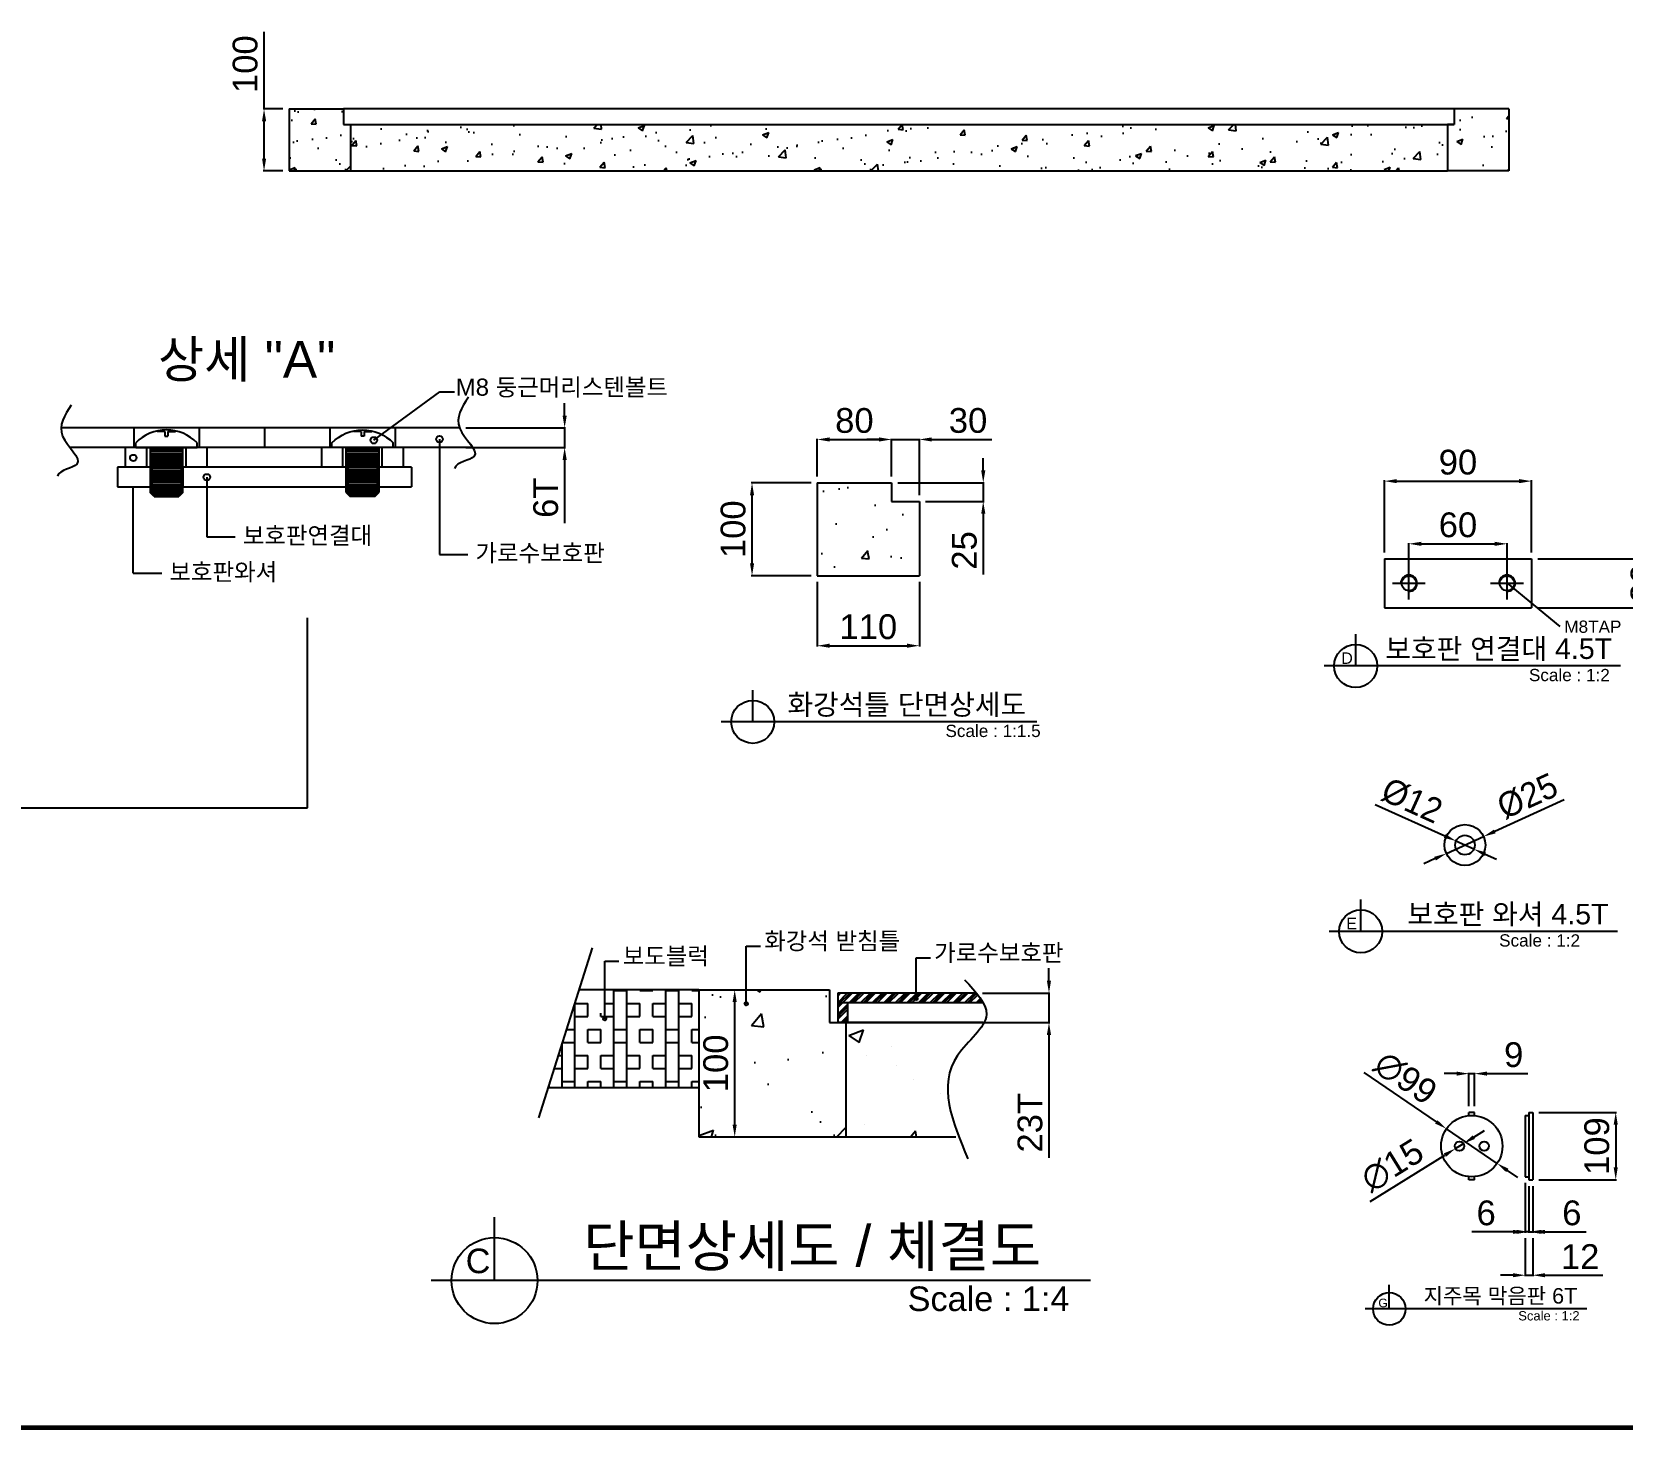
# Model space of a CAD drawing. Header units: millimetres. Extents: x 28332 to 34852, y -49763 to -45153.
# Drawn here: x 30994 to 33563, y -49612 to -47354 of the extents above; entities that cross this region are included whole.
import ezdxf
from ezdxf.enums import TextEntityAlignment as Align

# ---------------------------------------------------------------- set-up
doc = ezdxf.new("R2010")
doc.units = ezdxf.units.MM
doc.layers.add('LAYOUT', color=7, linetype='Continuous')
doc.layers.add('TEXT', color=7, linetype='Continuous')
doc.styles.get("Standard").update_dxf_attribs({"font": 'arial.ttf'})
doc.dimstyles.new('ISO-25', dxfattribs={"dimtxt": 40, "dimasz": 20, "dimexe": 1.25, "dimexo": 10, "dimgap": 10, "dimtad": 1, "dimdec": 0, "dimtxsty": 'Standard', "dimcen": 2.5, "dimclrd": 3, "dimclre": 3, "dimclrt": 3, "dimadec": 0, "dimazin": 0, "dimtfac": 1, "dimtdec": 0, "dimtmove": 0, "dimatfit": 3, "dimfxl": 0, "dimarcsym": 0})
pattern_1 = [(50, (18946.8, -49436.316), (100.20157, -8.7665), [10.4775, -115.2525]), (355, (18946.8, -49436.32), (-19.3839, 105.0813), [8.382, -92.2023]), (100.45144, (18955.15, -49437.05), (80.8177, 96.31476), [8.9045, -97.9496]), (46.1842, (18946.8, -49408.38), (149.0935, -23.1233), [15.7162, -172.8787]), (96.6356, (18959.23, -49410.3), (130.5723, 136.0844), [13.3568, -146.9246]), (351.1842, (18946.8, -49408.38), (130.5723, 136.0844), [12.573, -138.3029]), (21, (18960.77, -49415.36), (83.3879, -56.24586), [10.4775, -115.2525]), (326, (18960.77, -49415.36), (33.9911, 101.3034), [8.382, -92.202]), (71.45144, (18967.72, -49420.05), (117.379, 45.0575), [8.9045, -97.9495]), (37.5, (18946.803, -49436.316), (1.69873, 46.50527), [0, -91.0844, 0, -93.599, 0, -92.55125]), (7.5, (18946.803, -49436.316), (36.75081, 55.09932), [0, -53.3654, 0, -88.9889, 0, -35.27425]), (327.5, (18915.65, -49436.316), (74.57483, -3.15081), [0, -34.925, 0, -108.966, 0, -144.5895]), (317.5, (18901.68, -49436.316), (81.47105, 13.98457), [0, -45.4025, 0, -72.3646, 0, -102.6795])]

# ---------------------------------------------------------------- blocks, each defined once
blk = doc.blocks.new('*D17')
at = {"color": 3, "lineweight": -2, "transparency": 16777216}
for p, q in [((33179.1, -48194.6), (33179.1, -48077.9)), ((33199.1, -48079.2), (33396.7, -48079.2)), ((33416.7, -48194.6), (33416.7, -48077.9))]:
    blk.add_line(p, q, dxfattribs=at)
at = {"color": 3, "transparency": 16777216}
for points in [[(33199.1, -48075.9), (33199.1, -48082.5), (33179.1, -48079.2)], [(33396.7, -48075.9), (33396.7, -48082.5), (33416.7, -48079.2)]]:
    blk.add_solid(points, dxfattribs=at)
at = {"layer": 'Defpoints', "color": 0, "transparency": 16777216}
for p in [(33416.7, -48079.2), (33179.1, -48204.6), (33416.7, -48204.6)]:
    blk.add_point(p, dxfattribs=at)
at = {"color": 3, "transparency": 16777216, "insert": (33297.9, -48048.8), "char_height": 40, "attachment_point": 5}
blk.add_mtext('90', dxfattribs=at)
blk = doc.blocks.new('*D18')
at = {"color": 3, "lineweight": -2, "transparency": 16777216}
for p, q in [((33426.7, -48204.6), (33628.6, -48204.6)), ((33627.4, -48263.8), (33627.4, -48224.6)), ((33426.7, -48283.8), (33628.6, -48283.8))]:
    blk.add_line(p, q, dxfattribs=at)
at = {"color": 3, "transparency": 16777216}
for points in [[(33624, -48224.6), (33630.7, -48224.6), (33627.4, -48204.6)], [(33624, -48263.8), (33630.7, -48263.8), (33627.4, -48283.8)]]:
    blk.add_solid(points, dxfattribs=at)
at = {"layer": 'Defpoints', "color": 0, "transparency": 16777216}
for p in [(33416.7, -48204.6), (33627.4, -48204.6), (33416.7, -48283.8)]:
    blk.add_point(p, dxfattribs=at)
at = {"color": 3, "transparency": 16777216, "insert": (33596.9, -48244.2), "char_height": 40, "attachment_point": 5, "rotation": 90}
blk.add_mtext('30', dxfattribs=at)
blk = doc.blocks.new('*D19')
at = {"color": 3, "lineweight": -2, "transparency": 16777216}
for p, q in [((33469.5, -48593.8), (33357.4, -48644.9)), ((33279.1, -48680.5), (33339.2, -48653.1)), ((33260.9, -48688.8), (33242.7, -48697.1))]:
    blk.add_line(p, q, dxfattribs=at)
at = {"color": 3, "transparency": 16777216}
for points in [[(33356, -48641.8), (33358.8, -48647.9), (33339.2, -48653.1)], [(33259.5, -48685.8), (33262.3, -48691.8), (33279.1, -48680.5)]]:
    blk.add_solid(points, dxfattribs=at)
at = {"layer": 'Defpoints', "color": 0, "transparency": 16777216}
for p in [(33339.2, -48653.1), (33279.1, -48680.5)]:
    blk.add_point(p, dxfattribs=at)
at = {"color": 3, "transparency": 16777216, "insert": (33410.1, -48587.9), "char_height": 40, "attachment_point": 5, "rotation": 24.4839}
blk.add_mtext('{\\fMS PGothic|b0|i0|c129|p34;%%C25}', dxfattribs=at)
blk = doc.blocks.new('*D20')
at = {"color": 3, "lineweight": -2, "transparency": 16777216}
for p, q in [((33164.3, -48601.3), (33276.5, -48652.1)), ((33323.6, -48673.4), (33294.7, -48660.3)), ((33341.8, -48681.6), (33360, -48689.8))]:
    blk.add_line(p, q, dxfattribs=at)
at = {"color": 3, "transparency": 16777216}
for points in [[(33277.9, -48649), (33275.1, -48655.1), (33294.7, -48660.3)], [(33343.2, -48678.6), (33340.4, -48684.6), (33323.6, -48673.4)]]:
    blk.add_solid(points, dxfattribs=at)
at = {"layer": 'Defpoints', "color": 0, "transparency": 16777216}
for p in [(33294.7, -48660.3), (33323.6, -48673.4)]:
    blk.add_point(p, dxfattribs=at)
at = {"color": 3, "transparency": 16777216, "insert": (33223.6, -48595.2), "char_height": 40, "attachment_point": 5, "rotation": 335.6577}
blk.add_mtext('{\\fMS PGothic|b0|i0|c129|p34;%%C12}', dxfattribs=at)
blk = doc.blocks.new('*D21')
at = {"color": 3, "lineweight": -2, "transparency": 16777216}
for p, q in [((33218.7, -48234.2), (33218.7, -48179.2)), ((33238.7, -48180.4), (33357.1, -48180.4)), ((33377.1, -48234.2), (33377.1, -48179.2))]:
    blk.add_line(p, q, dxfattribs=at)
at = {"color": 3, "transparency": 16777216}
for points in [[(33238.7, -48177.1), (33238.7, -48183.8), (33218.7, -48180.4)], [(33357.1, -48177.1), (33357.1, -48183.8), (33377.1, -48180.4)]]:
    blk.add_solid(points, dxfattribs=at)
at = {"layer": 'Defpoints', "color": 0, "transparency": 16777216}
for p in [(33377.1, -48180.4), (33218.7, -48244.2), (33377.1, -48244.2)]:
    blk.add_point(p, dxfattribs=at)
at = {"color": 3, "transparency": 16777216, "insert": (33297.9, -48150), "char_height": 40, "attachment_point": 5}
blk.add_mtext('60', dxfattribs=at)
blk = doc.blocks.new('A$C36924EFD')
for p, q in [((0, 45), (0, -45)), ((0, 45), (6, 45)), ((6, -45), (6, 45)), ((0, -45), (6, -45))]:
    blk.add_line(p, q)
blk = doc.blocks.new('*D22')
at = {"color": 3, "lineweight": -2, "transparency": 16777216}
for p, q in [((31855, -47973.3), (31855, -47953.3)), ((31695.4, -47993.3), (31856.3, -47993.3)), ((31855, -47993.3), (31855, -48025)), ((31695.4, -48025), (31856.3, -48025)), ((31855, -48045), (31855, -48147))]:
    blk.add_line(p, q, dxfattribs=at)
at = {"color": 3, "transparency": 16777216}
for points in [[(31851.7, -47973.3), (31858.4, -47973.3), (31855, -47993.3)], [(31851.7, -48045), (31858.4, -48045), (31855, -48025)]]:
    blk.add_solid(points, dxfattribs=at)
at = {"layer": 'Defpoints', "color": 0, "transparency": 16777216}
for p in [(31685.4, -47993.3), (31685.4, -48025), (31855, -48025)]:
    blk.add_point(p, dxfattribs=at)
at = {"color": 3, "transparency": 16777216, "insert": (31824.6, -48106), "char_height": 40, "attachment_point": 5, "rotation": 90}
blk.add_mtext('6T', dxfattribs=at)
blk = doc.blocks.new('A$C5731754A')
at = {"color": 1}
for p, q in [((-11.2, 19.7), (-11.2, 20.5)), ((-1.9, 19.7), (-11.2, 19.7)), ((-1.9, 19.7), (-1.9, 14.1)), ((1.9, 19.7), (1.9, 14.1)), ((1.9, 19.7), (11.2, 19.7)), ((11.2, 19.7), (11.2, 20.5)), ((-37.5, 0), (-37.5, 5.7)), ((-37.5, 0), (37.5, 0)), ((-20, 0), (-20, -55)), ((-20, 0), (20, 0)), ((-1.9, 14.1), (1.9, 14.1)), ((20, -55), (20, 0)), ((37.5, 0), (37.5, 5.7)), ((-20, -2.5), (20, -2.5)), ((-20, -5), (20, -5)), ((-20, -7.5), (20, -7.5)), ((-20, -7.5), (20, -7.5)), ((-20, -10), (20, -10)), ((-20, -12.5), (20, -12.5)), ((-20, -12.5), (20, -12.5)), ((-20, -15), (20, -15)), ((-20, -17.5), (20, -17.5)), ((-20, -17.5), (20, -17.5)), ((-20, -20), (20, -20)), ((-20, -22.5), (20, -22.5)), ((-20, -22.5), (20, -22.5)), ((-20, -25), (20, -25)), ((-20, -27.5), (20, -27.5)), ((-20, -27.5), (20, -27.5)), ((-20, -30), (20, -30)), ((-20, -32.5), (20, -32.5)), ((-20, -35), (20, -35)), ((-20, -37.5), (20, -37.5)), ((-20, -40), (20, -40)), ((-20, -42.5), (20, -42.5)), ((-20, -45), (20, -45)), ((-20, -47.5), (20, -47.5)), ((-20, -50), (20, -50)), ((-20, -52.5), (20, -52.5)), ((-15, -60), (-20, -55)), ((-20, -55), (20, -55)), ((-17.5, -57.5), (17.5, -57.5)), ((20, -55), (15, -60)), ((-15, -60), (15, -60))]:
    blk.add_line(p, q, dxfattribs=at)
blk.add_arc((0, -30.4), 52, 43.8928, 136.1072, dxfattribs=at)
blk = doc.blocks.new('*D24')
at = {"color": 3, "lineweight": -2, "transparency": 16777216}
for p, q in [((32637.3, -48885.8), (32637.3, -48865.8)), ((32530, -48905.8), (32638.5, -48905.8)), ((32637.3, -48905.8), (32637.3, -48953.3)), ((32540.7, -48953.3), (32638.5, -48953.3)), ((32637.3, -48973.3), (32637.3, -49171.9))]:
    blk.add_line(p, q, dxfattribs=at)
at = {"color": 3, "transparency": 16777216}
for points in [[(32633.9, -48885.8), (32640.6, -48885.8), (32637.3, -48905.8)], [(32633.9, -48973.3), (32640.6, -48973.3), (32637.3, -48953.3)]]:
    blk.add_solid(points, dxfattribs=at)
at = {"layer": 'Defpoints', "color": 0, "transparency": 16777216}
for p in [(32520, -48905.8), (32637.3, -48905.8), (32530.7, -48953.3)]:
    blk.add_point(p, dxfattribs=at)
at = {"color": 3, "transparency": 16777216, "insert": (32606.8, -49115.2), "char_height": 40, "attachment_point": 5, "rotation": 90}
blk.add_mtext('23T', dxfattribs=at)
blk = doc.blocks.new('*D25')
at = {"color": 3, "lineweight": -2, "transparency": 16777216}
for p, q in [((32081.6, -48900.5), (32130.9, -48900.5)), ((32129.7, -49118.1), (32129.7, -48920.5)), ((32081.6, -49138.1), (32130.9, -49138.1))]:
    blk.add_line(p, q, dxfattribs=at)
at = {"color": 3, "transparency": 16777216}
for points in [[(32126.3, -48920.5), (32133, -48920.5), (32129.7, -48900.5)], [(32126.3, -49118.1), (32133, -49118.1), (32129.7, -49138.1)]]:
    blk.add_solid(points, dxfattribs=at)
at = {"layer": 'Defpoints', "color": 0, "transparency": 16777216}
for p in [(32071.6, -48900.5), (32129.7, -48900.5), (32071.6, -49138.1)]:
    blk.add_point(p, dxfattribs=at)
at = {"color": 3, "transparency": 16777216, "insert": (32099.2, -49019.3), "char_height": 40, "attachment_point": 5, "rotation": 90}
blk.add_mtext('100', dxfattribs=at)
blk = doc.blocks.new('*D28')
at = {"color": 3, "lineweight": -2, "transparency": 16777216}
for p, q in [((31369.5, -47478.3), (31369.5, -47353.8)), ((31399.9, -47478.3), (31368.3, -47478.3)), ((31369.5, -47558.3), (31369.5, -47498.3)), ((31399.9, -47578.3), (31368.3, -47578.3))]:
    blk.add_line(p, q, dxfattribs=at)
at = {"color": 3, "transparency": 16777216}
for points in [[(31366.2, -47498.3), (31372.9, -47498.3), (31369.5, -47478.3)], [(31366.2, -47558.3), (31372.9, -47558.3), (31369.5, -47578.3)]]:
    blk.add_solid(points, dxfattribs=at)
at = {"layer": 'Defpoints', "color": 0, "transparency": 16777216}
for p in [(31369.5, -47478.3), (31409.9, -47478.3), (31409.9, -47578.3)]:
    blk.add_point(p, dxfattribs=at)
at = {"color": 3, "transparency": 16777216, "insert": (31339.1, -47406), "char_height": 40, "attachment_point": 5, "rotation": 90}
blk.add_mtext('100', dxfattribs=at)
blk = doc.blocks.new('*D2')
at = {"color": 3, "lineweight": -2, "transparency": 16777216}
for p, q in [((16880.3, -24788.6), (16997.3, -24868.4)), ((17095.6, -24935.4), (17013.8, -24879.6)), ((17112.1, -24946.7), (17128.6, -24958))]:
    blk.add_line(p, q, dxfattribs=at)
at = {"color": 3, "transparency": 16777216}
for points in [[(16999.2, -24865.6), (16995.4, -24871.1), (17013.8, -24879.6)], [(17114, -24944), (17110.2, -24949.5), (17095.6, -24935.4)]]:
    blk.add_solid(points, dxfattribs=at)
at = {"layer": 'Defpoints', "color": 0, "transparency": 16777216}
for p in [(17013.8, -24879.6), (17095.6, -24935.4)]:
    blk.add_point(p, dxfattribs=at)
at = {"color": 3, "transparency": 16777216, "insert": (16947.7, -24797.7), "char_height": 40, "attachment_point": 5, "rotation": 325.6971}
blk.add_mtext('∅99', dxfattribs=at)
blk = doc.blocks.new('*D3')
at = {"color": 3, "lineweight": -2, "transparency": 16777216}
for p, q in [((17058.1, -24893.1), (17075.1, -24882.5)), ((17041.1, -24903.6), (17028.3, -24911.5)), ((16890.7, -24996.7), (17011.3, -24922))]:
    blk.add_line(p, q, dxfattribs=at)
at = {"color": 3, "transparency": 16777216}
for points in [[(17056.3, -24890.2), (17059.8, -24895.9), (17041.1, -24903.6)], [(17009.6, -24919.2), (17013.1, -24924.8), (17028.3, -24911.5)]]:
    blk.add_solid(points, dxfattribs=at)
at = {"layer": 'Defpoints', "color": 0, "transparency": 16777216}
for p in [(17028.3, -24911.5), (17041.1, -24903.6)]:
    blk.add_point(p, dxfattribs=at)
at = {"color": 3, "transparency": 16777216, "insert": (16926.5, -24938.8), "char_height": 40, "attachment_point": 5, "rotation": 31.7725}
blk.add_mtext('∅15', dxfattribs=at)
blk = doc.blocks.new('*D4')
at = {"color": 3, "lineweight": -2, "transparency": 16777216}
for p, q in [((17030.2, -24790.5), (17010.2, -24790.5)), ((17050.2, -24843), (17050.2, -24789.2)), ((17050.2, -24790.5), (17059.2, -24790.5)), ((17059.2, -24843), (17059.2, -24789.2)), ((17079.2, -24790.5), (17145.5, -24790.5))]:
    blk.add_line(p, q, dxfattribs=at)
at = {"color": 3, "transparency": 16777216}
for points in [[(17030.2, -24787.2), (17030.2, -24793.8), (17050.2, -24790.5)], [(17079.2, -24787.2), (17079.2, -24793.8), (17059.2, -24790.5)]]:
    blk.add_solid(points, dxfattribs=at)
at = {"layer": 'Defpoints', "color": 0, "transparency": 16777216}
for p in [(17059.2, -24790.5), (17050.2, -24853), (17059.2, -24853)]:
    blk.add_point(p, dxfattribs=at)
at = {"color": 3, "transparency": 16777216, "insert": (17122.4, -24760.1), "char_height": 40, "attachment_point": 5}
blk.add_mtext('9', dxfattribs=at)
blk = doc.blocks.new('*D5')
at = {"color": 3, "lineweight": -2, "transparency": 16777216}
for p, q in [((17163.1, -24853), (17288.5, -24853)), ((17287.2, -24873), (17287.2, -24942)), ((17163.1, -24962), (17288.5, -24962))]:
    blk.add_line(p, q, dxfattribs=at)
at = {"color": 3, "transparency": 16777216}
for points in [[(17283.9, -24873), (17290.5, -24873), (17287.2, -24853)], [(17283.9, -24942), (17290.5, -24942), (17287.2, -24962)]]:
    blk.add_solid(points, dxfattribs=at)
at = {"layer": 'Defpoints', "color": 0, "transparency": 16777216}
for p in [(17153.1, -24853), (17153.1, -24962), (17287.2, -24962)]:
    blk.add_point(p, dxfattribs=at)
at = {"color": 3, "transparency": 16777216, "insert": (17256.8, -24907.5), "char_height": 40, "attachment_point": 5, "rotation": 90}
blk.add_mtext('109', dxfattribs=at)
blk = doc.blocks.new('*D6')
at = {"color": 3, "lineweight": -2, "transparency": 16777216}
for p, q in [((17147.1, -24972), (17147.1, -25047.3)), ((17153.1, -24972), (17153.1, -25047.3)), ((17127.1, -25046), (17107.1, -25046)), ((17147.1, -25046), (17153.1, -25046)), ((17173.1, -25046), (17239.5, -25046))]:
    blk.add_line(p, q, dxfattribs=at)
at = {"color": 3, "transparency": 16777216}
for points in [[(17127.1, -25042.7), (17127.1, -25049.3), (17147.1, -25046)], [(17173.1, -25042.7), (17173.1, -25049.3), (17153.1, -25046)]]:
    blk.add_solid(points, dxfattribs=at)
at = {"layer": 'Defpoints', "color": 0, "transparency": 16777216}
for p in [(17147.1, -24962), (17153.1, -24962), (17153.1, -25046)]:
    blk.add_point(p, dxfattribs=at)
at = {"color": 3, "transparency": 16777216, "insert": (17216.3, -25015.6), "char_height": 40, "attachment_point": 5}
blk.add_mtext('6', dxfattribs=at)
blk = doc.blocks.new('*D7')
at = {"color": 3, "lineweight": -2, "transparency": 16777216}
for p, q in [((17141.1, -24967), (17141.1, -25047.3)), ((17147.1, -24972), (17147.1, -25047.3)), ((17121.1, -25046), (17054.7, -25046)), ((17147.1, -25046), (17141.1, -25046)), ((17167.1, -25046), (17187.1, -25046))]:
    blk.add_line(p, q, dxfattribs=at)
at = {"color": 3, "transparency": 16777216}
for points in [[(17121.1, -25042.7), (17121.1, -25049.3), (17141.1, -25046)], [(17167.1, -25042.7), (17167.1, -25049.3), (17147.1, -25046)]]:
    blk.add_solid(points, dxfattribs=at)
at = {"layer": 'Defpoints', "color": 0, "transparency": 16777216}
for p in [(17141.1, -24957), (17147.1, -24962), (17141.1, -25046)]:
    blk.add_point(p, dxfattribs=at)
at = {"color": 3, "transparency": 16777216, "insert": (17077.9, -25015.6), "char_height": 40, "attachment_point": 5}
blk.add_mtext('6', dxfattribs=at)
blk = doc.blocks.new('*D8')
at = {"color": 3, "lineweight": -2, "transparency": 16777216}
for p, q in [((17141.1, -25056), (17141.1, -25117.3)), ((17153.1, -25056), (17153.1, -25117.3)), ((17121.1, -25116), (17101.1, -25116)), ((17141.1, -25116), (17153.1, -25116)), ((17173.1, -25116), (17266.2, -25116))]:
    blk.add_line(p, q, dxfattribs=at)
at = {"color": 3, "transparency": 16777216}
for points in [[(17121.1, -25112.7), (17121.1, -25119.3), (17141.1, -25116)], [(17173.1, -25112.7), (17173.1, -25119.3), (17153.1, -25116)]]:
    blk.add_solid(points, dxfattribs=at)
at = {"layer": 'Defpoints', "color": 0, "transparency": 16777216}
for p in [(17141.1, -25046), (17153.1, -25046), (17153.1, -25116)]:
    blk.add_point(p, dxfattribs=at)
at = {"color": 3, "transparency": 16777216, "insert": (17229.7, -25085.9), "char_height": 40, "attachment_point": 5}
blk.add_mtext('12', dxfattribs=at)
blk = doc.blocks.new('*D11')
at = {"color": 3, "lineweight": -2, "transparency": 16777216}
for p, q in [((-175, 264.3), (-271.6, 264.3)), ((-270.3, 134.3), (-270.3, 244.3)), ((-175, 114.3), (-271.6, 114.3))]:
    blk.add_line(p, q, dxfattribs=at)
at = {"color": 3, "transparency": 16777216}
for points in [[(-267, 244.3), (-273.6, 244.3), (-270.3, 264.3)], [(-273.6, 134.3), (-267, 134.3), (-270.3, 114.3)]]:
    blk.add_solid(points, dxfattribs=at)
at = {"layer": 'Defpoints', "color": 0, "transparency": 16777216}
for p in [(-270.3, 264.3), (-165, 264.3), (-165, 114.3)]:
    blk.add_point(p, dxfattribs=at)
at = {"color": 3, "transparency": 16777216, "insert": (-300.7, 189.3), "char_height": 40, "attachment_point": 5, "rotation": 90}
blk.add_mtext('100', dxfattribs=at)
blk = doc.blocks.new('*D12')
at = {"color": 3, "lineweight": -2, "transparency": 16777216}
for p, q in [((-165, 104.3), (-165, 0)), ((0, 104.3), (0, 0)), ((-145, 1.2), (-20, 1.2))]:
    blk.add_line(p, q, dxfattribs=at)
at = {"color": 3, "transparency": 16777216}
for points in [[(-145, 4.6), (-145, -2.1), (-165, 1.2)], [(-20, -2.1), (-20, 4.6), (0, 1.2)]]:
    blk.add_solid(points, dxfattribs=at)
at = {"layer": 'Defpoints', "color": 0, "transparency": 16777216}
for p in [(-165, 114.3), (0, 114.3), (0, 1.2)]:
    blk.add_point(p, dxfattribs=at)
at = {"color": 3, "transparency": 16777216, "insert": (-82.5, 31.7), "char_height": 40, "attachment_point": 5}
blk.add_mtext('110', dxfattribs=at)
blk = doc.blocks.new('*D13')
at = {"color": 3, "lineweight": -2, "transparency": 16777216}
for p, q in [((-165, 274.3), (-165, 335.5)), ((-145, 334.3), (-65, 334.3)), ((-45, 274.3), (-45, 335.5))]:
    blk.add_line(p, q, dxfattribs=at)
at = {"color": 3, "transparency": 16777216}
for points in [[(-145, 337.6), (-145, 330.9), (-165, 334.3)], [(-65, 330.9), (-65, 337.6), (-45, 334.3)]]:
    blk.add_solid(points, dxfattribs=at)
at = {"layer": 'Defpoints', "color": 0, "transparency": 16777216}
for p in [(-45, 334.3), (-165, 264.3), (-45, 264.3)]:
    blk.add_point(p, dxfattribs=at)
at = {"color": 3, "transparency": 16777216, "insert": (-105, 364.7), "char_height": 40, "attachment_point": 5}
blk.add_mtext('80', dxfattribs=at)
blk = doc.blocks.new('*D14')
at = {"color": 3, "lineweight": -2, "transparency": 16777216}
for p, q in [((-65, 334.3), (-85, 334.3)), ((-45, 274.3), (-45, 335.5)), ((-45, 334.3), (0, 334.3)), ((0, 244.3), (0, 335.5)), ((20, 334.3), (117.1, 334.3))]:
    blk.add_line(p, q, dxfattribs=at)
at = {"color": 3, "transparency": 16777216}
for points in [[(-65, 330.9), (-65, 337.6), (-45, 334.3)], [(20, 337.6), (20, 330.9), (0, 334.3)]]:
    blk.add_solid(points, dxfattribs=at)
at = {"layer": 'Defpoints', "color": 0, "transparency": 16777216}
for p in [(0, 334.3), (-45, 264.3), (0, 234.3)]:
    blk.add_point(p, dxfattribs=at)
at = {"color": 3, "transparency": 16777216, "insert": (78.6, 364.7), "char_height": 40, "attachment_point": 5}
blk.add_mtext('30', dxfattribs=at)
blk = doc.blocks.new('*D15')
at = {"color": 3, "lineweight": -2, "transparency": 16777216}
for p, q in [((103.1, 284.3), (103.1, 304.3)), ((-35, 264.3), (104.4, 264.3)), ((103.1, 264.3), (103.1, 234.3)), ((10, 234.3), (104.4, 234.3)), ((103.1, 214.3), (103.1, 116))]:
    blk.add_line(p, q, dxfattribs=at)
at = {"color": 3, "transparency": 16777216}
for points in [[(99.8, 284.3), (106.5, 284.3), (103.1, 264.3)], [(106.5, 214.3), (99.8, 214.3), (103.1, 234.3)]]:
    blk.add_solid(points, dxfattribs=at)
at = {"layer": 'Defpoints', "color": 0, "transparency": 16777216}
for p in [(-45, 264.3), (0, 234.3), (103.1, 234.3)]:
    blk.add_point(p, dxfattribs=at)
at = {"color": 3, "transparency": 16777216, "insert": (72.7, 155.1), "char_height": 40, "attachment_point": 5, "rotation": 90}
blk.add_mtext('25', dxfattribs=at)
blk = doc.blocks.new('A$C2C0F6B7D')
for p, q in [((0, 109), (-9, 109)), ((-9, 103.8), (-9, 109)), ((0, 103.8), (0, 109)), ((81.9, 104), (87.9, 104)), ((81.9, 104), (81.9, 5)), ((87.9, 109), (93.9, 109)), ((87.9, 109), (87.9, 0)), ((93.9, 109), (93.9, 0)), ((-9, 0), (-9, 5.2)), ((0, 0), (-9, 0)), ((0, 0), (0, 5.2)), ((81.9, 5), (87.9, 5)), ((87.9, 0), (93.9, 0)), ((-137.7, -208.4), (-137.7, -169.6)), ((181.4, -208.4), (-176.5, -208.4))]:
    blk.add_line(p, q)
for centre, radius in [((-4.5, 54.5), 49.5), ((-24.5, 54.5), 7.5), ((15.5, 54.5), 7.5), ((-137.7, -208.4), 26.3)]:
    blk.add_circle(centre, radius)
blk.add_text('G', height=14).set_placement((-155.4, -205.8))
at = {"layer": 'TEXT'}
blk.add_text('지주목 막음판 6T', height=25, dxfattribs=at).set_placement((41.8, -199.8), align=Align.CENTER)
blk.add_text('Scale : 1:2', height=15, dxfattribs=at).set_placement((70.6, -227))
for p1, p2, picture, middle in [((36.4, 26.6), (-45.4, 82.4), '*D2', (-111.5, 164.3)), ((-18.1, 58.4), (-30.9, 50.6), '*D3', (-132.7, 23.3))]:
    dim = blk.add_diameter_dim_2p(p1=p1, p2=p2, dimstyle='ISO-25')
    dim.commit()
    dim.dimension.update_dxf_attribs({"geometry": picture, "text_midpoint": middle, "insert": (-17059.2, 24962)})
for base, p1, p2, picture, middle in [((0, 171.5), (-9, 109), (0, 109), '*D4', (63.2, 202)), ((81.9, -84), (87.9, 0), (81.9, 5), '*D7', (18.7, -53.5)), ((93.9, -84), (87.9, 0), (93.9, 0), '*D6', (157.1, -53.5)), ((93.9, -154), (81.9, -84), (93.9, -84), '*D8', (170.5, -123.9))]:
    dim = blk.add_linear_dim(base=base, p1=p1, p2=p2, dimstyle='ISO-25')
    dim.commit()
    dim.dimension.update_dxf_attribs({"geometry": picture, "text_midpoint": middle, "insert": (-17059.2, 24962)})
dim = blk.add_linear_dim(base=(228, 0), p1=(93.9, 109), p2=(93.9, 0), angle=90, dimstyle='ISO-25')
dim.commit()
dim.dimension.update_dxf_attribs({"geometry": '*D5', "text_midpoint": (197.6, 54.5), "insert": (-17059.2, 24962)})
blk = doc.blocks.new('A$C57602617')
h = blk.add_hatch()
h.set_pattern_fill('AR-CONC', color=256, scale=0.825)
h.set_pattern_definition([(50, (-20131.66, -2672.8), (150.30235, -13.14975), [15.7163, -172.8787]), (355, (-20131.66, -2672.8), (-29.0758, 157.6219), [12.573, -138.3035]), (100.45144, (-20119.13, -2673.9), (121.2265, 144.4721), [13.3568, -146.9245]), (46.1842, (-20131.66, -2630.9), (223.6402, -34.685), [23.5744, -259.318]), (96.6356, (-20113.02, -2633.78), (195.8584, 204.1266), [20.0351, -220.387]), (351.1842, (-20131.66, -2630.9), (195.8584, 204.1266), [18.8595, -207.4543]), (21, (-20110.7, -2641.37), (125.0819, -84.3688), [15.7163, -172.8787]), (326, (-20110.7, -2641.37), (50.9867, 151.9551), [12.573, -138.303]), (71.45144, (-20100.28, -2648.4), (176.0685, 67.5863), [13.3568, -146.9242]), (37.5, (-20131.66, -2672.803), (2.5481, 69.7579), [0, -136.6266, 0, -140.3985, 0, -138.82688]), (7.5, (-20131.66, -2672.8), (55.12622, 82.64897), [0, -80.0481, 0, -133.48335, 0, -52.91137]), (327.5, (-20178.39, -2672.803), (111.86224, -4.72621), [0, -52.3875, 0, -163.449, 0, -216.88425]), (317.5, (-20199.34, -2672.8), (122.20657, 20.97686), [0, -68.10375, 0, -108.5469, 0, -154.01925])])
h.paths.add_polyline_path([(-16.5, 114.3), (-16.5, 231.3), (-33, 231.3), (-33, 264.3), (-165, 264.3), (-165, 114.3)])
for p, q in [((-165, 264.3), (-165, 114.3)), ((-165, 264.3), (-45, 264.3)), ((-45, 264.3), (-45, 234.3)), ((-45, 234.3), (0, 234.3)), ((0, 234.3), (0, 114.3)), ((-165, 114.3), (0, 114.3)), ((-269.2, -121.7), (-269.2, -70.5)), ((189.9, -121.7), (-320.4, -121.7))]:
    blk.add_line(p, q)
blk.add_circle((-269.2, -121.7), 34.7)
at = {"layer": 'TEXT'}
blk.add_text('화강석틀 단면상세도', height=33, dxfattribs=at).set_placement((-20.4, -110.3), align=Align.CENTER)
blk.add_text('Scale : 1:1.5', height=19.8, dxfattribs=at).set_placement((42.1, -146.2))
for base, p1, p2, text, picture, middle in [((-45, 334.3), (-165, 264.3), (-45, 264.3), '80', '*D13', (-105, 364.7)), ((0, 334.3), (-45, 264.3), (0, 234.3), '30', '*D14', (78.6, 364.7)), ((0, 1.2), (-165, 114.3), (0, 114.3), '110', '*D12', (-82.5, 31.7))]:
    dim = blk.add_linear_dim(base=base, p1=p1, p2=p2, text=text, dimstyle='ISO-25')
    dim.commit()
    dim.dimension.update_dxf_attribs({"geometry": picture, "text_midpoint": middle})
dim = blk.add_linear_dim(base=(103.1, 234.3), p1=(-45, 264.3), p2=(0, 234.3), angle=90, text='25', dimstyle='ISO-25', override={"dimtxsty": 'Standard'})
dim.commit()
dim.dimension.update_dxf_attribs({"geometry": '*D15', "text_midpoint": (72.7, 155.1)})
dim = blk.add_linear_dim(base=(-270.3, 264.3), p1=(-165, 114.3), p2=(-165, 264.3), angle=90, text='100', dimstyle='ISO-25')
dim.commit()
dim.dimension.update_dxf_attribs({"geometry": '*D11', "text_midpoint": (-300.7, 189.3)})

msp = doc.modelspace()

# ---------------------------------------------------------------- hatches: boundary and pattern name
h = msp.add_hatch()
h.set_pattern_fill('AR-CONC', color=256, scale=0.55)
h.set_pattern_definition([(50, (18098.8, -49436.316), (100.20157, -8.7665), [10.4775, -115.2525]), (355, (18098.8, -49436.32), (-19.3839, 105.0813), [8.382, -92.2023]), (100.45144, (18107.15, -49437.05), (80.8177, 96.31476), [8.9045, -97.9496]), (46.1842, (18098.8, -49408.38), (149.0935, -23.1233), [15.7162, -172.8787]), (96.6356, (18111.23, -49410.3), (130.5723, 136.0844), [13.3568, -146.9246]), (351.1842, (18098.8, -49408.38), (130.5723, 136.0844), [12.573, -138.3029]), (21, (18112.77, -49415.36), (83.3879, -56.24586), [10.4775, -115.2525]), (326, (18112.77, -49415.36), (33.9911, 101.3034), [8.382, -92.202]), (71.45144, (18119.72, -49420.05), (117.379, 45.0575), [8.9045, -97.9495]), (37.5, (18098.803, -49436.316), (1.69873, 46.50527), [0, -91.0844, 0, -93.599, 0, -92.55125]), (7.5, (18098.803, -49436.316), (36.75081, 55.09932), [0, -53.3654, 0, -88.9889, 0, -35.27425]), (327.5, (18067.65, -49436.316), (74.57483, -3.15081), [0, -34.925, 0, -108.966, 0, -144.5895]), (317.5, (18053.68, -49436.316), (81.47105, 13.98457), [0, -45.4025, 0, -72.3646, 0, -102.6795])])
h.paths.add_polyline_path([(31508.9, -47578.3), (31508.9, -47500.3), (31497.9, -47500.3), (31497.9, -47478.3), (31409.9, -47478.3), (31409.9, -47578.3)])
h = msp.add_hatch()
h.set_pattern_fill('AR-CONC', color=256, scale=0.55)
h.set_pattern_definition(pattern_1)
h.paths.add_polyline_path([(33280.9, -47503.3), (33280.9, -47578.3), (33379.9, -47578.3), (33379.9, -47478.3), (33291.9, -47478.3), (33291.9, -47503.3)])
h = msp.add_hatch()
h.set_pattern_fill('AR-CONC', color=256, scale=0.55)
h.set_pattern_definition(pattern_1)
h.paths.add_polyline_path([(31508.9, -47503.3), (31508.9, -47578.3), (33280.9, -47578.3), (33280.9, -47503.3)])
h = msp.add_hatch()
h.set_pattern_fill('BOX', color=256, scale=3.3)
h.set_pattern_definition([(90, (24055.43, -49362.87), (-83.82, 5e-15), []), (90, (24076.38, -49362.87), (-83.82, 5e-15), []), (0, (24055.43, -49362.87), (0, 83.82), [-20.955, 20.955]), (0, (24055.43, -49341.92), (0, 83.82), [-20.955, 20.955]), (0, (24055.43, -49320.96), (0, 83.82), [20.955, -20.955]), (0, (24055.43, -49300.01), (0, 83.82), [20.955, -20.955]), (90, (24097.34, -49362.87), (-83.82, 5e-15), [20.955, -20.955]), (90, (24118.29, -49362.87), (-83.82, 5e-15), [20.955, -20.955])])
h.paths.add_polyline_path([(32071.6, -49058.9), (32071.6, -48900.5), (31919.7, -48900.5), (31919.7, -48950, -1), (31919.7, -48944.6), (31878.8, -48900.5), (31828.7, -49058.9)])
h = msp.add_hatch()
h.set_pattern_fill('AR-CONC', color=256, scale=1.32)
h.set_pattern_definition([(50, (124.93, -53599.86), (240.4838, -21.0396), [25.146, -276.606]), (355, (124.93, -53599.86), (-46.5213, 252.195), [20.1168, -221.2856]), (100.45144, (144.97, -53601.61), (193.9624, 231.1554), [21.3708, -235.0791]), (46.1842, (124.93, -53532.8), (357.8243, -55.496), [37.719, -414.909]), (96.6356, (154.75, -53537.43), (313.3735, 326.6025), [32.0562, -352.619]), (351.1842, (124.93, -53532.8), (313.3735, 326.6025), [30.175, -331.927]), (21, (158.46, -53549.57), (200.131, -134.9901), [25.146, -276.606]), (326, (158.46, -53549.57), (81.5787, 243.1281), [20.1168, -221.2848]), (71.45144, (175.14, -53560.82), (281.7097, 108.138), [21.3708, -235.0787]), (37.5, (124.93, -53599.86), (4.07696, 111.61265), [0, -218.60256, 0, -224.6376, 0, -222.123]), (7.5, (124.93, -53599.86), (88.20195, 132.23836), [0, -128.07696, 0, -213.57336, 0, -84.6582]), (327.5, (50.17, -53599.86), (178.97959, -7.56194), [0, -83.82, 0, -261.5184, 0, -347.0148]), (317.5, (16.64, -53599.86), (195.5305, 33.563), [0, -108.966, 0, -173.675, 0, -246.4308])])
h.paths.add_polyline_path([(32309.2, -49138.1), (32309.2, -48953.3), (32282.8, -48953.3), (32282.8, -48900.5), (32071.6, -48900.5), (32071.6, -49138.1)])

# ---------------------------------------------------------------- linework, layer by layer
for p, q in [((31409.9, -47478.3), (31409.9, -47578.3)), ((31409.9, -47478.3), (31497.9, -47478.3)), ((31497.9, -47478.3), (31497.9, -47503.3)), ((33379.9, -47478.3), (31497.9, -47478.3)), ((33379.9, -47478.3), (33291.9, -47478.3)), ((33291.9, -47478.3), (33291.9, -47503.3)), ((33379.9, -47478.3), (33379.9, -47578.3)), ((31497.9, -47503.3), (33291.9, -47503.3)), ((31508.9, -47503.3), (31508.9, -47578.3)), ((31508.9, -47503.3), (33280.9, -47503.3)), ((33291.9, -47503.3), (33280.9, -47503.3)), ((33280.9, -47503.3), (33280.9, -47578.3)), ((31409.9, -47578.3), (31508.9, -47578.3)), ((31508.9, -47578.3), (33280.9, -47578.3)), ((33379.9, -47578.3), (33280.9, -47578.3)), ((31546.8, -48013.3), (31653.3, -47934.8)), ((31653.3, -47934.8), (31677.3, -47934.8)), ((31685.4, -47993.3), (31041.8, -47993.3)), ((31370.2, -47993.3), (31370.2, -48025)), ((31706.7, -48025), (31056, -48025)), ((31145.8, -48056.6), (31145.8, -48025)), ((31277.8, -48056.6), (31277.8, -48025)), ((31462.6, -48056.6), (31462.6, -48025)), ((31594.6, -48056.6), (31594.6, -48025)), ((31652.8, -48011.3), (31652.8, -48197.6)), ((31277.8, -48056.6), (31145.8, -48056.6)), ((31594.6, -48056.6), (31462.6, -48056.6)), ((31277, -48073), (31277, -48169.4)), ((31158.3, -48228), (31158.3, -48088.3)), ((31277, -48169.4), (31322.9, -48169.4)), ((31652.8, -48197.6), (31698.7, -48197.6)), ((33179.1, -48204.6), (33179.1, -48283.8)), ((33179.1, -48204.6), (33416.7, -48204.6)), ((33416.7, -48204.6), (33416.7, -48283.8)), ((31158.3, -48228), (31204.2, -48228)), ((33377.1, -48244.2), (33462.4, -48313.8)), ((33179.1, -48283.8), (33416.7, -48283.8)), ((31439.7, -48606.9), (31439.7, -48300.2)), ((33132.7, -48377.7), (33132.7, -48326.5)), ((33560.3, -48377.7), (33081.6, -48377.7)), ((30930.1, -48606.9), (31439.7, -48606.9)), ((33140.8, -48806.2), (33140.8, -48755)), ((33555.8, -48806.2), (33089.7, -48806.2)), ((32148.3, -48923), (32148.3, -48829.9)), ((32148.3, -48829.9), (32171.2, -48829.9)), ((31813.3, -49107.4), (31900.2, -48833)), ((31919.7, -48947.3), (31919.7, -48854.2)), ((31919.7, -48854.2), (31942.7, -48854.2)), ((32422.7, -48914.8), (32422.7, -48848.7)), ((32422.7, -48848.7), (32445.7, -48848.7)), ((32071.6, -48900.5), (31878.8, -48900.5)), ((32071.6, -48900.5), (32071.6, -49058.9)), ((32071.6, -48900.5), (32071.6, -49138.1)), ((32071.6, -48900.5), (32282.8, -48900.5)), ((32282.8, -48900.5), (32282.8, -48953.3)), ((32282.8, -48953.3), (32309.2, -48953.3)), ((32282.8, -48953.3), (32570.8, -48953.3)), ((32309.2, -48953.3), (32309.2, -49138.1)), ((32071.6, -49058.9), (31828.7, -49058.9)), ((32071.6, -49138.1), (32309.2, -49138.1)), ((32309.2, -49138.1), (32487, -49138.1)), ((31741.8, -49370.1), (31741.8, -49267.7)), ((32704.6, -49370.1), (31639.4, -49370.1))]:
    msp.add_line(p, q)
at = {"color": 2}
for p, q in [((31159, -47993.3), (31159, -48025)), ((31264.6, -47993.3), (31264.6, -48025)), ((31475.8, -47993.3), (31475.8, -48025)), ((31581.4, -47993.3), (31581.4, -48025)), ((31180.1, -48056.6), (31180.1, -48025)), ((31243.5, -48056.6), (31243.5, -48025)), ((31496.9, -48056.6), (31496.9, -48025)), ((31560.3, -48056.6), (31560.3, -48025)), ((31188, -48056.6), (31188, -48088.3)), ((31235.6, -48056.6), (31235.6, -48088.3)), ((31504.8, -48056.6), (31504.8, -48088.3)), ((31552.4, -48056.6), (31552.4, -48088.3)), ((32296, -48905.8), (32296, -48953.3)), ((32520, -48905.8), (32296, -48905.8)), ((32531, -48921.7), (32296, -48921.7)), ((32311.8, -48921.7), (32311.8, -48953.3)), ((32530.7, -48953.3), (32296, -48953.3))]:
    msp.add_line(p, q, dxfattribs=at)
at = {"color": 4}
for p, q in [((31185.4, -48056.6), (31185.4, -48088.3)), ((31238.2, -48056.6), (31238.2, -48088.3)), ((31502.2, -48056.6), (31502.2, -48088.3)), ((31555, -48056.6), (31555, -48088.3))]:
    msp.add_line(p, q, dxfattribs=at)
at = {"color": 1}
for p, q in [((33218.7, -48270.6), (33218.7, -48217.8)), ((33377.1, -48270.6), (33377.1, -48217.8)), ((33192.3, -48244.2), (33245.1, -48244.2)), ((33350.7, -48244.2), (33403.5, -48244.2))]:
    msp.add_line(p, q, dxfattribs=at)
at = {"color": 2, "linetype": 'Continuous'}
for p, q in [((32296, -48921.4), (32311.6, -48905.8)), ((32296, -48906.7), (32296.9, -48905.8)), ((32296, -48910.6), (32300.8, -48905.8)), ((32299.7, -48921.6), (32315.5, -48905.8)), ((32303.7, -48921.6), (32319.5, -48905.8)), ((32314.4, -48921.7), (32330.2, -48905.8)), ((32318.4, -48921.6), (32334.2, -48905.8)), ((32322.3, -48921.7), (32338.1, -48905.8)), ((32333.1, -48921.6), (32348.9, -48905.8)), ((32337, -48921.6), (32352.9, -48905.8)), ((32341, -48921.6), (32356.8, -48905.8)), ((32351.7, -48921.6), (32367.6, -48905.8)), ((32355.7, -48921.7), (32371.5, -48905.8)), ((32359.7, -48921.6), (32375.5, -48905.8)), ((32370.4, -48921.6), (32386.2, -48905.8)), ((32374.4, -48921.6), (32390.2, -48905.8)), ((32378.3, -48921.6), (32394.2, -48905.8)), ((32389.1, -48921.6), (32404.9, -48905.8)), ((32393, -48921.6), (32408.9, -48905.8)), ((32397, -48921.7), (32412.8, -48905.8)), ((32407.7, -48921.6), (32423.6, -48905.8)), ((32411.7, -48921.6), (32427.5, -48905.8)), ((32415.6, -48921.7), (32431.5, -48905.8)), ((32426.4, -48921.6), (32442.2, -48905.8)), ((32430.4, -48921.6), (32446.2, -48905.8)), ((32434.3, -48921.7), (32450.2, -48905.8)), ((32445.1, -48921.6), (32460.9, -48905.8)), ((32449, -48921.6), (32464.9, -48905.8)), ((32453, -48921.6), (32468.8, -48905.8)), ((32463.7, -48921.6), (32479.6, -48905.8)), ((32467.7, -48921.6), (32483.5, -48905.8)), ((32471.6, -48921.7), (32487.5, -48905.8)), ((32482.4, -48921.6), (32498.2, -48905.8)), ((32486.4, -48921.6), (32502.2, -48905.8)), ((32490.3, -48921.7), (32506.2, -48905.8)), ((32501.1, -48921.6), (32516.9, -48905.8)), ((32505, -48921.6), (32520.4, -48906.3)), ((32509, -48921.6), (32522.2, -48908.5)), ((32296, -48925.3), (32299.7, -48921.7)), ((32296, -48929.3), (32303.6, -48921.7)), ((32296, -48940.1), (32311.8, -48924.2)), ((32296, -48948), (32311.8, -48932.1)), ((32299.7, -48921.7), (32299.7, -48921.6)), ((32299.7, -48940.3), (32311.8, -48928.2)), ((32303.6, -48921.7), (32303.7, -48921.6)), ((32318.3, -48921.7), (32318.4, -48921.6)), ((32333.1, -48921.7), (32333.1, -48921.6)), ((32337, -48921.7), (32337, -48921.6)), ((32341, -48921.7), (32341, -48921.6)), ((32351.7, -48921.7), (32351.7, -48921.6)), ((32359.6, -48921.7), (32359.7, -48921.6)), ((32370.4, -48921.7), (32370.4, -48921.6)), ((32374.4, -48921.7), (32374.4, -48921.6)), ((32378.3, -48921.7), (32378.3, -48921.6)), ((32389.1, -48921.7), (32389.1, -48921.6)), ((32393, -48921.7), (32393, -48921.6)), ((32407.7, -48921.7), (32407.7, -48921.6)), ((32411.7, -48921.7), (32411.7, -48921.6)), ((32426.4, -48921.7), (32426.4, -48921.6)), ((32430.4, -48921.7), (32430.4, -48921.6)), ((32445.1, -48921.7), (32445.1, -48921.6)), ((32449, -48921.7), (32449, -48921.6)), ((32453, -48921.7), (32453, -48921.6)), ((32463.7, -48921.7), (32463.7, -48921.6)), ((32467.7, -48921.7), (32467.7, -48921.6)), ((32482.4, -48921.7), (32482.4, -48921.6)), ((32486.4, -48921.7), (32486.4, -48921.6)), ((32501.1, -48921.7), (32501.1, -48921.6)), ((32505, -48921.7), (32505, -48921.6)), ((32509, -48921.7), (32509, -48921.6)), ((32519.7, -48921.7), (32526.8, -48914.6)), ((32523.7, -48921.6), (32528.3, -48917)), ((32523.7, -48921.7), (32523.7, -48921.6)), ((32527.7, -48921.6), (32529.8, -48919.5)), ((32527.7, -48921.7), (32527.7, -48921.6)), ((32296, -48944), (32299.7, -48940.3)), ((32301.4, -48953.3), (32311.8, -48942.9)), ((32305.3, -48953.3), (32311.8, -48946.8)), ((32309.3, -48953.3), (32311.8, -48950.8))]:
    msp.add_line(p, q, dxfattribs=at)
at = {"linetype": 'Continuous'}
for p, q in [((32314.1, -48974.3), (32337.6, -48965.3)), ((32314.1, -48974.3), (32330.8, -48985.6)), ((32330.8, -48985.6), (32337.6, -48965.3)), ((32342.9, -49005.9), (32342.9, -49005.9)), ((32383, -48992.1), (32383, -48992.1)), ((32391.7, -49022.7), (32391.7, -49022.7)), ((32419.1, -49045.3), (32419.1, -49045.3)), ((32462.4, -49067.7), (32462.4, -49067.7)), ((32338.8, -49117.5), (32338.8, -49117.5)), ((32413.5, -49138.1), (32421.8, -49128.3)), ((32423.5, -49138.1), (32421.7, -49128.3))]:
    msp.add_line(p, q, dxfattribs=at)
for centre, radius in [((31546.8, -48013.3), 5.3), ((31652.8, -48011.3), 5.3), ((31158.3, -48041.8), 5.3), ((31277, -48073), 5.3), ((33218.7, -48244.2), 11.9), ((33377.1, -48244.2), 11.9), ((33132.7, -48377.7), 34.7), ((33309.2, -48666.8), 33), ((33309.2, -48666.8), 15.8), ((33140.8, -48806.2), 34.7), ((32148.3, -48923), 2.65), ((32422.7, -48914.8), 2.65), ((31919.7, -48947.3), 2.65), ((31741.8, -49370.1), 69.4)]:
    msp.add_circle(centre, radius)
at = {"color": 4}
for centre in [(33218.7, -48244.2), (33377.1, -48244.2)]:
    msp.add_arc(centre, 13.2, 270, 180, dxfattribs=at)
for points in [[(31058, -47956.4), (31047.4, -47972.7), (31026.6, -48004.7), (31092.7, -48055.7), (31038.7, -48060.5), (31035.7, -48071.1)], [(31699.5, -47943.9), (31688.9, -47960.1), (31668.1, -47992.2), (31734.2, -48043.1), (31680.2, -48048), (31677.2, -48058.6)]]:
    msp.add_open_spline(points, degree=3, knots=[0, 0, 0, 0, 39.447543, 77.809698, 105.591097, 105.591097, 105.591097, 105.591097])
msp.add_spline([(32500.9, -48884.6), (32536.2, -48940.4), (32489.7, -49006.4), (32506.2, -49173.3)], degree=3)
at = {"layer": 'LAYOUT'}
msp.add_line((32911.2, -49607.7), (34696.4, -49607.7), dxfattribs=at)
at = {"layer": 'LAYOUT', "const_width": 7.76}
msp.add_lwpolyline([(28487.1, -49607.7), (34696.4, -49607.7), (34696.4, -45307.8), (28487.1, -45307.8)], close=True, dxfattribs=at)

# ---------------------------------------------------------------- block references
for name, p in [('A$C57602617', (32428, -48346.2)), ('A$C2C0F6B7D', (33324.7, -49207.4))]:
    msp.add_blockref(name, p)
at = {"yscale": 1.32, "zscale": 1.32}
for p, xscale in [((31211.8, -48025), 1.32), ((31528.6, -48025), -1.32)]:
    msp.add_blockref('A$C5731754A', p, dxfattribs=dict(at, xscale=xscale))
at = {"xscale": 5.28, "yscale": 5.28, "zscale": 5.28, "rotation": 270}
msp.add_blockref('A$C36924EFD', (31370.2, -48056.6), dxfattribs=at)

# ---------------------------------------------------------------- texts
at = {"color": 4}
msp.add_text('상세 "A"', height=59.4, dxfattribs=at).set_placement((31198.3, -47912.1))
for s, height, p in [('M8 둥근머리스텐볼트', 27.72, (31679.1, -47941.3)), ('보호판연결대', 27.72, (31335.3, -48180.8)), ('가로수보호판', 27.72, (31711.1, -48209)), ('보호판와셔', 27.72, (31216.7, -48239.5)), ('M8TAP', 19.8, (33469.7, -48324.1)), ('D', 18.5, (33109.4, -48374.3)), ('화강석 받침틀', 27.72, (32177.4, -48835.6)), ('E', 18.5, (33117.5, -48802.8)), ('보도블럭', 27.72, (31948.9, -48859.9)), ('가로수보호판', 27.72, (32451.9, -48854.4)), ('C', 39.6, (31695.2, -49358.1))]:
    msp.add_text(s, height=height).set_placement(p)
at = {"layer": 'TEXT'}
for s, height, p in [('보호판 연결대 4.5T', 33, (33363.7, -48366.3)), ('보호판 와셔 4.5T', 33, (33378.6, -48794.8)), ('단면상세도 / 체결도', 66, (32254.7, -49347.3))]:
    msp.add_text(s, height=height, dxfattribs=at).set_placement(p, align=Align.CENTER)
for s, height, p in [('Scale : 1:2', 19.8, (33412.5, -48402.2)), ('Scale : 1:2', 19.8, (33364.4, -48830.7)), ('Scale : 1:4', 39.6, (32409, -49419.2))]:
    msp.add_text(s, height=height, dxfattribs=at).set_placement(p)

# ---------------------------------------------------------------- dimensions: what is measured, and where the dimension line sits
dim = msp.add_linear_dim(base=(31369.5, -47478.3), p1=(31409.9, -47578.3), p2=(31409.9, -47478.3), angle=90, dimstyle='ISO-25')
dim.commit()
dim.dimension.update_dxf_attribs({"geometry": '*D28', "text_midpoint": (31339.1, -47406)})
for base, p1, p2, text, picture, middle in [((31855, -48025), (31685.4, -47993.3), (31685.4, -48025), '6T', '*D22', (31824.6, -48106)), ((33627.4, -48204.6), (33416.7, -48283.8), (33416.7, -48204.6), '30', '*D18', (33596.9, -48244.2)), ((32129.7, -48900.5), (32071.6, -49138.1), (32071.6, -48900.5), '100', '*D25', (32099.2, -49019.3))]:
    dim = msp.add_linear_dim(base=base, p1=p1, p2=p2, angle=90, text=text, dimstyle='ISO-25')
    dim.commit()
    dim.dimension.update_dxf_attribs({"geometry": picture, "text_midpoint": middle})
dim = msp.add_linear_dim(base=(33416.7, -48079.2), p1=(33179.1, -48204.6), p2=(33416.7, -48204.6), text='90', dimstyle='ISO-25')
dim.commit()
dim.dimension.update_dxf_attribs({"geometry": '*D17', "text_midpoint": (33297.9, -48079.2), "dimtype": 128})
dim = msp.add_linear_dim(base=(33377.1, -48180.4), p1=(33218.7, -48244.2), p2=(33377.1, -48244.2), text='60', dimstyle='ISO-25')
dim.commit()
dim.dimension.update_dxf_attribs({"geometry": '*D21', "text_midpoint": (33297.9, -48150)})
for p1, p2, text, picture, middle in [((33279.1, -48680.5), (33339.2, -48653.1), '{\\fMS PGothic|b0|i0|c129|p34;%%C25}', '*D19', (33410.1, -48587.9)), ((33323.6, -48673.4), (33294.7, -48660.3), '{\\fMS PGothic|b0|i0|c129|p34;%%C12}', '*D20', (33223.6, -48595.2))]:
    dim = msp.add_diameter_dim_2p(p1=p1, p2=p2, text=text, dimstyle='ISO-25')
    dim.commit()
    dim.dimension.update_dxf_attribs({"geometry": picture, "text_midpoint": middle})
dim = msp.add_linear_dim(base=(32637.3, -48905.8), p1=(32530.7, -48953.3), p2=(32520, -48905.8), angle=90, text='23T', dimstyle='ISO-25', override={"dimtxsty": 'Standard'})
dim.commit()
dim.dimension.update_dxf_attribs({"geometry": '*D24', "text_midpoint": (32637.3, -49115.2), "dimtype": 128})

doc.saveas('drawing.dxf')
